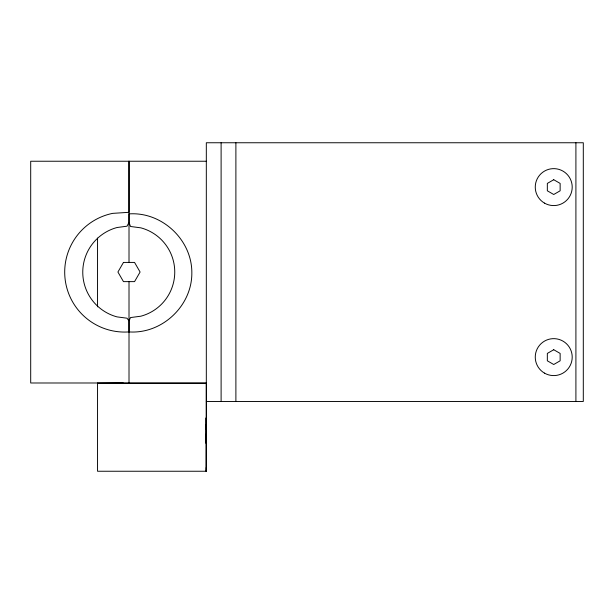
<?xml version="1.0" encoding="UTF-8"?>
<svg xmlns="http://www.w3.org/2000/svg" width="614" height="614" viewBox="0 0 614 614"><rect width="100%" height="100%" fill="white"/><g stroke="black" fill="none" stroke-linecap="round" stroke-linejoin="round"><path stroke-width="0.92" d="M129.009 382.99L129.009 320.953L130.49 317.568L140.852 316.202A45.735 45.735 0 0 0 140.852 227.848L130.49 226.482L129.009 222.391L129.009 161.236L129.009 212.314L112.669 213.365A59.957 59.957 0 0 0 65.261 280.299A59.957 59.957 0 0 0 129.009 331.913C161.935 334.231 192.09 305.91 191.837 272.908C192.09 239.897 161.935 211.577 129.009 213.895L129.009 222.391L127.014 226.198L117.036 227.518A46.265 46.265 0 0 0 117.036 316.885L127.014 318.198L129.009 320.953L129.009 331.913M97.549 383.052L97.549 471.245L206.319 471.245L206.319 383.282L97.549 383.282L123.291 383.044M206.319 417.789L206.22 443.392L206.22 417.789L206.281 426.86M206.266 467.5L206.212 471.245L206.273 424.305L206.289 429.401M206.319 161.236L30.7 161.236L30.7 382.99L206.319 382.99M206.319 401.464L583.3 401.464L583.3 142.755L206.319 142.755L206.319 471.245M206.266 434.006L206.289 443.392M575.909 142.755L575.909 401.464M235.891 142.755L235.891 401.464M221.109 142.755L221.109 401.464M129.009 222.552L129.009 262.424M129.009 281.626L129.009 320.623M97.549 238.071L97.549 306.854M123.468 262.424L117.919 272.025L123.468 281.626L134.55 281.626L140.099 272.025L134.55 262.424L123.468 262.424M553.736 179.718L547.335 183.409L547.335 190.8L553.736 194.5L560.137 190.8L560.137 183.409L553.736 179.718M553.736 349.727L547.335 353.418L547.335 360.809L553.736 364.509L560.137 360.809L560.137 353.418L553.736 349.727M544.495 203.111A18.481 18.481 0 0 0 572.21 187.109A18.481 18.481 0 0 0 544.495 171.106A18.481 18.481 0 0 0 544.495 203.111M544.495 373.12A18.481 18.481 0 0 0 572.21 357.118A18.481 18.481 0 0 0 544.495 341.115A18.481 18.481 0 0 0 544.495 373.12"/></g></svg>
